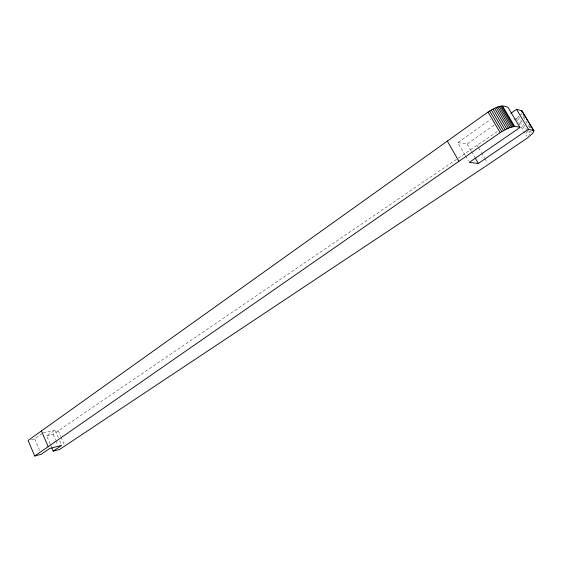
<?xml version="1.0" encoding="UTF-8"?>
<svg xmlns="http://www.w3.org/2000/svg" width="562" height="562" viewBox="0 0 562 562"><rect width="100%" height="100%" fill="white"/><g stroke="black" fill="none" stroke-linecap="round" stroke-linejoin="round"><path stroke-width="0.42" stroke-dasharray="2.81 2.11" d="M520.567 114.479L521.269 113.622L530.226 128.614M514.047 119.875L518.656 116.376L526.222 129.07M31.381 439.646L34.668 438.838L41.63 433.899M465.013 155.084L457.84 142.622L490.738 119.362M50.144 443.917L46.702 435.894L55.034 430.028L58.35 437.693M46.702 435.894L53.102 434.314L497.77 131.213M457.84 142.622L467.141 144.012L494.335 124.926M43.028 432.909L55.034 430.028M523.124 115.091L524.915 118.09M529.404 125.6L531.202 128.6M530.402 130.953L531.294 132.449M528.617 130.356L530.402 133.349M526.671 129.815L529.79 135.042M517.476 117.381L525.027 130.061M525.477 130.805L528.139 135.28M516.176 118.399L523.271 130.321M523.714 131.065L526.819 136.278M477.243 145.502L478.093 146.963M478.522 147.694L481.065 152.084M481.493 152.815L484.465 157.936M484.887 158.667L487.437 163.057M467.141 144.012L471.026 150.735M471.455 151.487L474.911 157.465M465.434 155.815L468.385 160.95M58.251 430.696L60.675 436.295M61.019 437.088L64.131 444.282M59.67 440.763L61.328 444.598M53.102 434.314L55.505 439.884M55.849 440.685L57.563 444.661M50.489 444.718L51.521 447.127M34.668 438.838L39.93 451.209"/><path stroke-width="0.84" d="M522.084 112.147L521.775 110.735L516.527 109.351L510.795 113.369M522.084 111.086L533.816 130.693L532.909 133.11L527.704 137.767L488.287 164.518L59.621 449.438L53.242 451.138L51.866 447.928M53.242 451.138L61.658 445.364L49.688 448.462L41.244 454.3L34.703 456.021L28.1 440.446L488.041 112.035C493.9 108.522 500.861 103.879 507.9 107.223L519.962 127.49L469.228 162.418L478.36 163.437L528.392 129.232L533.816 130.693M34.703 456.021L500.173 132.639C506.067 129.225 512.86 124.567 519.962 127.49M521.775 110.735L533.9 131.136M516.527 109.351L528.392 129.232M502.512 105.979L514.687 126.485M501.564 106.028L513.745 126.562M500.433 106.225L512.628 126.78M499.154 106.555L511.35 127.131M497.742 107.019L509.938 127.616M496.232 107.609L508.42 128.22M494.637 108.318L506.819 128.937M492.986 109.133L505.168 129.752M491.321 110.033L503.489 130.651M489.664 111.002L501.81 131.62M488.041 112.035L500.173 132.639M475.34 158.21L478.36 163.437M447.324 141.062L458.908 161.273M41.433 430.942L48.177 446.671"/></g></svg>
